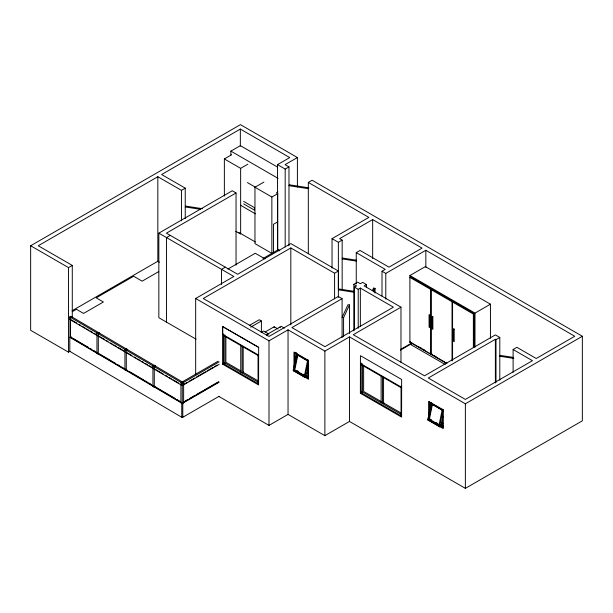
<?xml version="1.0" encoding="UTF-8"?>
<svg xmlns="http://www.w3.org/2000/svg" width="613" height="613" viewBox="0 0 613 613"><rect width="100%" height="100%" fill="white"/><g stroke="black" fill="none" stroke-linecap="round" stroke-linejoin="round"><path stroke-width="0.92" d="M296.454 354.352L293.129 370.604L304.998 377.455L306.255 377.118L308.661 365.386M293.941 371.072L297.451 353.923M297.872 354.781L294.784 369.877L305.021 375.784M307.695 359.831L304.186 376.987L305.443 376.65L306.255 377.118M304.998 377.455L308.508 360.306M442.892 416.534L440.862 426.464L439.605 426.801L427.736 419.951L431.245 402.802M428.548 420.418L432.058 403.27M432.479 404.128L429.391 419.223L438.847 424.679M438.793 426.334L442.302 409.185M439.605 426.801L442.931 410.557M354.352 292.286L338.384 289.819L338.782 288.961L353.808 291.29M343.579 317.649L349.479 304.929L348 304.699L342.092 317.427L343.579 317.649L343.579 336.713M372.367 290.646L373.547 288.11L375.033 288.34L375.033 293.106M373.455 291.727L375.033 288.34M70.005 351.28L68.495 352.161L30.65 330.307L30.65 245.759L240.426 124.646L297.397 157.541L297.397 186.988M185.241 218.557L185.241 188.16L181.448 190.344L157.832 176.713L38.236 245.759L72.28 265.414L72.28 317.664M279.812 250.525L277.505 249.192L277.505 164.644L289.727 157.587L240.342 129.075L161.625 174.521L185.241 188.16M230.879 154.928L230.879 151.12L240.373 145.641L277.643 167.157M224.366 196.114L224.366 158.943L231.576 154.782M30.65 245.759L68.495 267.605L72.28 265.414M224.366 158.943L240.641 168.337L247.844 164.177M196.076 339.204L158.844 317.703L158.844 233.155L232.25 190.773L236.043 192.965L236.043 265.161M236.043 192.965L166.422 233.155L237.645 274.272L290.823 243.568L338.384 271.03L338.384 297.443M297.397 157.541L285.091 164.644L288.976 166.882L288.976 245.736M170.307 235.392L166.514 237.583L166.514 322.139M277.505 164.644L285.183 169.073L288.976 166.882M254.962 187.256L271.865 197.018L271.865 253.384L254.962 243.629L254.962 187.256L263.912 182.092M72.05 310.783L157.832 261.261L159.457 262.203M278.011 191.907L276.409 192.827L277.766 193.608L277.766 249.981L279.283 250.855M72.303 311.665L76.41 309.289L83.575 313.427L103.382 301.987L96.218 297.857L133.642 276.248L142.155 281.168L158.729 271.597M271.865 197.018L277.766 193.608M71.675 316.592L70.319 317.373L70.319 337.732L71.675 336.951M308.316 253.682L308.316 182.429L312.109 180.237L582.35 336.261L582.35 420.817L465.367 488.354L349.487 421.445L324.875 435.659L288.041 414.396L268.992 425.391L218.741 396.373M277.766 221.799L273.49 224.266L273.49 252.449M96.954 333.074L98.31 332.292L99.666 333.074L98.31 333.855L96.954 333.074L96.954 353.433L98.31 354.214L98.31 333.855M225.323 267.161L221.531 269.352L221.531 284.555M227.921 269.046L255.269 253.261L265.038 258.893M262.992 258.51L277.766 249.981M195.67 374.505L195.67 298.5L233.852 276.463L158.844 233.155M338.384 271.03L334.591 273.222L290.823 247.951L203.255 298.508L268.992 336.46L338.299 296.447L342.092 298.631L342.092 337.587M124.937 349.556L126.293 348.774L127.65 349.556L126.293 350.345L124.937 349.556L124.937 369.915L126.293 370.696L126.293 350.345M332.039 268.103L332.039 238.656L368.865 217.393L308.316 182.429M356.253 283.988L356.253 252.633L360.046 250.441L389.01 267.168L422.05 248.096L372.658 219.577L339.625 238.656L342.161 240.12L342.161 289.52M332.039 238.656L338.368 242.304L342.161 240.12M152.928 366.045L154.284 365.256L155.641 366.045L154.284 366.827L152.928 366.045L152.928 386.397L154.284 387.178L155.641 386.397M249.368 325.434L259.245 319.733L261.406 320.982L261.406 332.254M250.709 327.158L261.406 320.982M261.146 332.415L263.582 331.005L268.9 334.077M265.214 331.947L274.164 326.775L278.041 329.012M180.919 382.527L182.276 381.746L183.632 382.527L183.632 402.879L182.276 403.66L180.919 402.879L180.919 382.527L182.276 383.309L183.632 382.527M218.075 361.226L181.732 382.213L182.812 382.841L219.163 361.854M266.402 334.828L281.191 326.285L284.447 328.162M353.839 330.882L353.839 284.332L357.632 282.141L360.352 283.712L362.681 282.371L366.474 284.555L366.474 287.405M183.264 384.65L187.394 382.259M189.042 381.309L194.827 377.968M196.482 377.018L205.562 371.769M207.217 370.819L213.002 367.478M214.65 366.528L217.132 365.095M219.163 364.36L182.812 385.347L182.812 382.841M354.429 329.886L354.429 287.129L356.559 285.903L353.839 284.332M382.006 295.918L382.006 271.214L385.217 269.36L356.253 252.633M258.594 347.356L222.626 326.591L222.626 364.168L224.143 363.294M195.67 298.5L268.992 340.836L288.041 329.84L324.875 351.103L349.487 336.897L465.367 403.798L582.35 336.261M342.092 298.631L291.918 327.603L324.959 346.674L393.393 307.167L360.352 288.095L358.222 289.321L354.429 287.129M366.474 284.555L364.145 285.903L400.979 307.167L400.979 362.268M382.006 271.214L385.792 273.406L425.843 250.28L574.764 336.261L536.245 358.498L516.905 347.333L513.112 349.525L513.112 372.321M185.417 400.879L187.892 399.446M189.547 398.496L195.325 395.155M196.98 394.205L202.757 390.864M204.413 389.906L218.458 381.799M183.264 402.496L218.78 381.991M219.132 382.198L182.789 403.178L182.789 417.269L181.754 416.671M430.701 289.413L431.514 288.938L410.718 276.93L409.905 277.405L430.701 289.413L430.701 354.237L409.905 342.23L409.905 275.536L425.361 266.609L490.446 304.186L490.446 338.33M243.545 372.076L242.097 372.911L242.097 346.291M182.789 417.269L219.132 396.289M400.979 307.167L353.272 334.706L424.495 375.823L495.373 334.897L499.794 337.456L499.794 380.206M431.245 289.727L432.058 289.252L452.846 301.259L452.034 301.726L431.245 289.727L431.245 354.552L446.433 363.325M452.578 360.191L452.578 302.04L453.39 301.573L474.178 313.572L474.178 346.943M409.905 342.23L410.718 341.763M400.504 349.464L411.944 342.859M400.381 350.169L411.882 343.525M452.578 302.04L473.366 314.04L474.178 313.572M409.905 275.536L474.991 313.113L490.446 304.186M360.383 393.293L360.436 355.686L401.653 379.478L401.599 417.093L360.383 393.293L361.9 392.42M431.245 354.552L432.058 354.084M383.93 402.71L382.481 403.546L382.481 376.934M499.794 337.456L496.001 339.648L495.373 339.28L428.288 378.014L465.367 399.423L532.452 360.689L513.112 349.525M69.767 316.906L70.863 316.285L182.82 382.213L181.724 382.834L69.767 316.906L69.767 319.411L181.724 385.339L181.724 382.834M70.15 319.189L70.15 337.043L72.127 337.824M181.754 403.178L69.798 337.242L69.798 351.333L181.754 417.269L182.797 416.679M306.469 376.091L305.213 376.428L293.343 369.57M427.736 419.951L428.993 419.614M441.076 425.437L439.82 425.774L427.951 418.924M308.891 187.839L289.367 184.819L288.976 185.67L308.492 188.689M202.635 208.719L185.639 206.091L185.241 206.949L200.351 209.286M356.651 260.234L342.552 258.05L342.161 258.908L356.253 261.084M513.28 357.41L500.193 355.387L499.794 356.245L513.817 358.413M230.879 151.12L278.087 178.375M247.445 182.605L255.728 187.386M243.667 201.409L254.433 207.623L254.433 210.129L243.667 203.914M240.557 205.255L255.376 213.807M238.909 232.488L255.376 241.989M235.76 231.285L240.641 234.105L240.641 168.337M419.545 347.165L421.2 348.123M422.855 349.081L424.51 350.038M434.448 355.77L436.104 356.728M409.905 341.916L427.207 351.908M428.855 352.858L446.977 363.325M445.207 364.49L411.269 344.897L411.269 342.391M434.839 405.492L436.418 406.404M437.996 407.316L439.567 408.22M429.437 402.473L443.207 410.426M431.039 403.829L442.908 410.679M360.436 363.517L401.653 387.309M361.195 364.643L401.584 387.96M279.566 327.212L280.379 327.687M441.322 422.495L442.946 423.43M440.778 424.679L443.207 426.081M429.997 419.039L431.583 419.951M436.326 422.694L437.912 423.606M440.778 426.242L443.207 427.652M440.05 425.997L440.862 426.464M267.092 334.414L267.904 334.89M266.555 334.729L267.368 335.196M381.401 401.676L363.632 391.416L363.632 365.746M401.331 413.177L383.562 402.925L383.562 377.256M301.811 357.057L303.389 357.969M304.96 358.873L306.538 359.785M361.195 391.263L401.584 414.58M294.83 353.126L308.6 361.08M296.431 354.483L308.301 361.333M401.584 416.143L361.195 392.826L361.195 363.072M306.715 373.141L308.339 374.076M306.171 375.332L308.6 376.734M296.968 370.604L298.554 371.516M303.305 374.259L304.883 375.171M306.171 376.895L308.6 378.298M293.972 370.842L308.554 379.263L308.554 360.475L293.972 352.054L293.972 367.087M258.648 355.157L222.68 334.391L222.68 326.56L258.648 347.326L258.594 384.933L222.626 364.168M223.439 335.518L258.586 355.816M241.032 371.041L225.875 362.291L225.875 336.629M258.334 381.033L243.185 372.283L243.185 346.621M223.439 362.137L258.586 382.428M258.586 383.999L223.439 363.701L223.439 333.955M70.978 319.679L76.74 323.066M79.207 324.522L80.855 325.495M82.502 326.461L84.969 327.917M86.617 328.89L88.264 329.855M89.912 330.828L92.379 332.284M94.027 333.25L96.494 334.706M98.969 336.162L104.731 339.556M106.371 340.522L108.018 341.495M110.493 342.943L112.133 343.916M113.78 344.881L116.255 346.337M117.895 347.31L124.485 351.188M126.952 352.644L131.895 355.548M134.362 357.004L136.009 357.977M137.657 358.942L140.124 360.398M141.772 361.371L143.419 362.337M145.066 363.31L147.534 364.766M149.181 365.731L153.296 368.152M154.943 369.126L163.173 373.976M165.648 375.424L167.288 376.397M168.935 377.37L171.41 378.819M173.05 379.792L178.812 383.186M73.775 338.797L88.594 347.517M90.241 348.49L91.889 349.456M93.528 350.429L96.003 351.885M99.291 353.824L115.757 363.517M117.405 364.49L119.872 365.946M121.52 366.911L127.282 370.306M128.929 371.279L143.749 379.999M145.396 380.972L147.036 381.937M148.683 382.91L151.158 384.366M154.445 386.305L175.027 398.427M176.674 399.392L180.789 401.821M70.15 337.043L181.287 402.488M496.001 339.648L496.001 382.397M495.373 339.28L495.373 382.979M474.991 313.113L474.991 347.257M473.366 314.04L473.366 347.41M465.367 403.798L465.367 488.354M452.034 301.726L452.034 360.835M442.663 409.484L442.663 427.33M430.793 402.634L430.793 406.388M429.437 401.844L429.437 412.181M425.843 250.28L425.843 267.383M401.055 386.09L401.055 415.836M385.792 273.406L385.792 299.052M381.125 376.144L381.125 402.764M373.547 288.11L373.547 290.018M372.658 219.577L372.658 258.533M362.551 363.861L362.551 393.607M360.352 288.095L360.352 326.093M358.222 289.321L358.222 328.269M349.479 304.929L349.479 333.526M349.487 336.897L349.487 421.445M338.368 242.304L338.368 289.811M334.591 273.222L334.591 298.868M324.875 351.103L324.875 435.659M308.055 360.137L308.055 377.983M296.186 352.345L296.186 357.977M294.83 352.498L294.83 363.777M290.823 247.951L290.823 324.898M288.041 329.84L288.041 414.396M285.183 169.073L285.183 246.978M274.164 326.775L274.164 327.717M268.992 340.836L268.992 425.391M258.05 354.866L258.05 383.684M240.74 345.51L240.74 372.129M240.342 129.075L240.342 146.178M224.795 334.736L224.795 364.49M182.276 383.309L182.276 403.66M181.754 402.58L181.754 417.269M181.448 190.344L181.448 220.749M157.832 176.713L157.832 261.261M154.284 366.827L154.284 387.178M68.495 267.605L68.495 352.161M429.889 315.097L429.069 314.622L429.069 327.15L429.889 327.618L429.889 315.097M432.87 316.814L432.058 316.346L432.058 328.875L432.87 329.342L432.87 316.814M454.202 329.135L453.39 328.66L453.39 341.188L454.202 341.663L454.202 329.135M443.207 409.798L428.625 401.377L428.625 420.166L443.207 428.587L443.207 409.798"/></g></svg>
